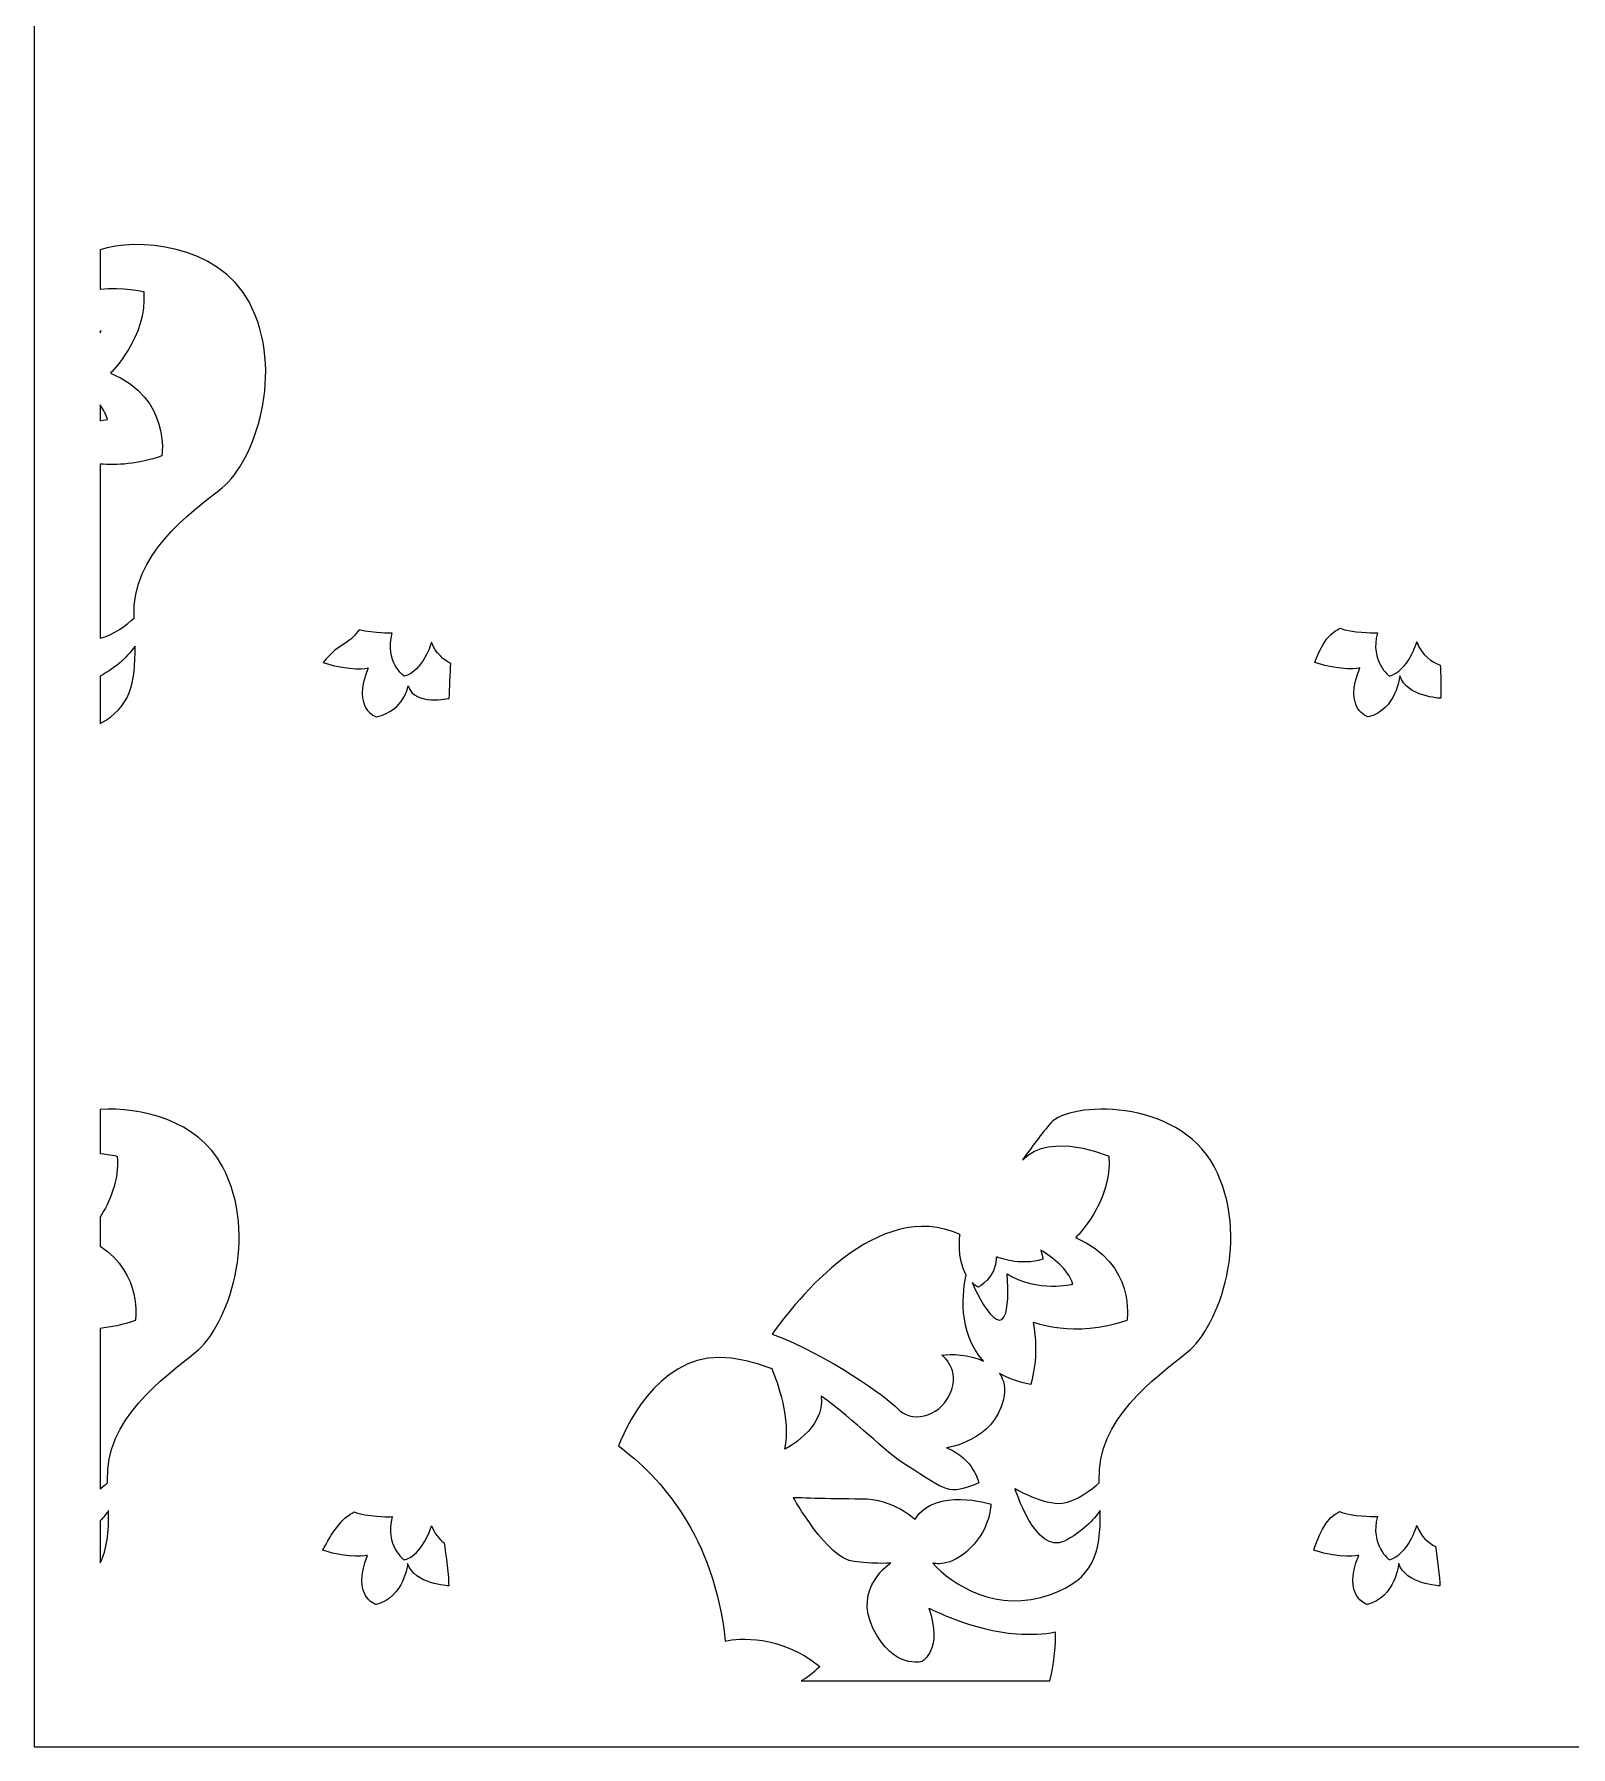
# Model space of a CAD drawing. Header units: centimetres. Extents: x 17.84 to 26.35, y -9 to -0.15.
# Drawn here: x 17.84 to 21.812, y -9 to -4.574 of the extents above; entities that cross this region are included whole.
import ezdxf

# ---------------------------------------------------------------- set-up
doc = ezdxf.new("R2010")
doc.units = ezdxf.units.CM
doc.header["$MEASUREMENT"] = 0
doc.layers.add('layer 1', color=7, linetype='Continuous')

msp = doc.modelspace()

# ---------------------------------------------------------------- linework, layer by layer
at = {"layer": 'layer 1', "color": 250}
for points, knots in [([(17.84025, -0.14861), (17.84025, -0.14861), (26.3514, -0.14861), (26.3514, -0.14861), (26.3514, -0.14861), (26.3514, -0.14861), (26.3514, -9.00021), (26.3514, -9.00021), (26.3514, -9.00021), (26.3514, -9.00021), (17.84025, -9.00021), (17.84025, -9.00021), (17.84025, -9.00021), (17.84025, -9.00021), (17.84025, -0.14861), (17.84025, -0.14861)], [0, 0, 0, 0, 0.2, 0.2, 0.2, 0.2, 0.4, 0.4, 0.4, 0.4, 0.6, 0.6, 0.6, 0.6, 1, 1, 1, 1]), ([(18.01047, -5.68538), (18.05278, -5.68864), (18.10831, -5.68575), (18.1701, -5.66431), (18.1701, -5.66431), (18.1701, -5.66431), (18.19458, -5.51588), (18.0375, -5.44991), (18.0375, -5.44991), (18.0375, -5.44991), (18.13338, -5.35715), (18.12318, -5.23964), (18.12318, -5.23964), (18.12318, -5.23964), (18.0695, -5.2263), (18.01047, -5.23346), (18.01047, -5.23346), (18.01047, -5.23346), (18.01047, -5.13174), (18.01047, -5.13174), (18.01047, -5.13174), (18.10232, -5.1), (18.31472, -5.11493), (18.39552, -5.26627), (18.39552, -5.26627), (18.49106, -5.44525), (18.40986, -5.67916), (18.32588, -5.74635), (18.32588, -5.74635), (18.2419, -5.81353), (18.09143, -5.91962), (18.09843, -6.07874), (18.09843, -6.07874), (18.0985, -6.08027), (18.09856, -6.08177), (18.09863, -6.08329), (18.09863, -6.08329), (18.08112, -6.09868), (18.04414, -6.12815), (18.01047, -6.13519), (18.01047, -6.13519), (18.01047, -6.13519), (18.01047, -5.68538), (18.01047, -5.68538)], [0, 0, 0, 0, 0.0833333, 0.0833333, 0.0833333, 0.0833333, 0.1666667, 0.1666667, 0.1666667, 0.1666667, 0.25, 0.25, 0.25, 0.25, 0.3333333, 0.3333333, 0.3333333, 0.3333333, 0.4166667, 0.4166667, 0.4166667, 0.4166667, 0.5, 0.5, 0.5, 0.5, 0.5833333, 0.5833333, 0.5833333, 0.5833333, 0.6666667, 0.6666667, 0.6666667, 0.6666667, 0.75, 0.75, 0.75, 0.75, 0.8333333, 0.8333333, 0.8333333, 0.8333333, 1, 1, 1, 1]), ([(18.01047, -5.34164), (18.0115, -5.34161), (18.0125, -5.34157), (18.01347, -5.34151), (18.01347, -5.34151), (18.01347, -5.34151), (18.01241, -5.34302), (18.01047, -5.34567), (18.01047, -5.34567), (18.01047, -5.34567), (18.01047, -5.34164), (18.01047, -5.34164)], [0, 0, 0, 0, 0.25, 0.25, 0.25, 0.25, 0.5, 0.5, 0.5, 0.5, 1, 1, 1, 1]), ([(18.01047, -5.53183), (18.01909, -5.54427), (18.026, -5.55716), (18.0298, -5.56996), (18.0298, -5.56996), (18.0298, -5.56996), (18.02259, -5.57178), (18.01047, -5.57328), (18.01047, -5.57328), (18.01047, -5.57328), (18.01047, -5.53183), (18.01047, -5.53183)], [0, 0, 0, 0, 0.25, 0.25, 0.25, 0.25, 0.5, 0.5, 0.5, 0.5, 1, 1, 1, 1]), ([(18.9169, -6.20056), (18.91605, -6.22108), (18.91398, -6.27023), (18.91292, -6.29065), (18.91292, -6.29065), (18.91292, -6.29065), (18.82444, -6.31223), (18.80674, -6.25858), (18.80674, -6.25858), (18.80674, -6.25858), (18.79857, -6.32092), (18.72507, -6.3388), (18.72507, -6.3388), (18.72507, -6.3388), (18.65973, -6.31954), (18.70329, -6.21225), (18.70329, -6.21225), (18.70329, -6.21225), (18.65837, -6.22188), (18.58759, -6.19849), (18.58759, -6.19849), (18.58759, -6.19849), (18.60528, -6.17098), (18.64067, -6.15035), (18.64067, -6.15035), (18.65802, -6.14023), (18.67139, -6.1258), (18.68052, -6.11371), (18.68052, -6.11371), (18.68492, -6.11492), (18.68971, -6.11597), (18.69493, -6.1168), (18.69493, -6.1168), (18.7392, -6.12386), (18.76574, -6.12177), (18.76574, -6.12177), (18.76574, -6.12177), (18.74577, -6.19697), (18.79659, -6.23365), (18.79659, -6.23365), (18.79659, -6.23365), (18.8456, -6.22081), (18.86737, -6.14562), (18.86737, -6.14562), (18.86737, -6.14562), (18.87846, -6.17443), (18.89819, -6.19101), (18.9169, -6.20056)], [0, 0, 0, 0, 0.0769231, 0.0769231, 0.0769231, 0.0769231, 0.1538462, 0.1538462, 0.1538462, 0.1538462, 0.2307692, 0.2307692, 0.2307692, 0.2307692, 0.3076923, 0.3076923, 0.3076923, 0.3076923, 0.3846154, 0.3846154, 0.3846154, 0.3846154, 0.4615385, 0.4615385, 0.4615385, 0.4615385, 0.5384615, 0.5384615, 0.5384615, 0.5384615, 0.6153846, 0.6153846, 0.6153846, 0.6153846, 0.6923077, 0.6923077, 0.6923077, 0.6923077, 0.7692308, 0.7692308, 0.7692308, 0.7692308, 0.8461538, 0.8461538, 0.8461538, 0.8461538, 1, 1, 1, 1]), ([(21.4753, -6.2051), (21.4537, -6.19683), (21.42771, -6.17987), (21.41432, -6.14507), (21.41432, -6.14507), (21.41432, -6.14507), (21.39254, -6.22027), (21.34353, -6.23311), (21.34353, -6.23311), (21.34353, -6.23311), (21.29272, -6.19643), (21.31268, -6.12123), (21.31268, -6.12123), (21.31268, -6.12123), (21.28615, -6.12332), (21.24187, -6.11626), (21.24187, -6.11626), (21.23163, -6.11462), (21.22301, -6.11214), (21.2158, -6.1093), (21.2158, -6.1093), (21.21243, -6.11134), (21.20863, -6.11359), (21.20436, -6.11608), (21.20436, -6.11608), (21.16897, -6.13671), (21.15127, -6.19849), (21.15127, -6.19849), (21.15127, -6.19849), (21.22205, -6.22188), (21.26697, -6.21225), (21.26697, -6.21225), (21.26697, -6.21225), (21.22342, -6.31954), (21.28875, -6.3388), (21.28875, -6.3388), (21.28875, -6.3388), (21.36226, -6.32092), (21.37043, -6.23288), (21.37043, -6.23288), (21.37043, -6.23288), (21.38812, -6.28653), (21.4766, -6.29065), (21.4766, -6.29065), (21.4766, -6.29065), (21.47768, -6.26995), (21.47603, -6.2235), (21.4753, -6.2051)], [0, 0, 0, 0, 0.0769231, 0.0769231, 0.0769231, 0.0769231, 0.1538462, 0.1538462, 0.1538462, 0.1538462, 0.2307692, 0.2307692, 0.2307692, 0.2307692, 0.3076923, 0.3076923, 0.3076923, 0.3076923, 0.3846154, 0.3846154, 0.3846154, 0.3846154, 0.4615385, 0.4615385, 0.4615385, 0.4615385, 0.5384615, 0.5384615, 0.5384615, 0.5384615, 0.6153846, 0.6153846, 0.6153846, 0.6153846, 0.6923077, 0.6923077, 0.6923077, 0.6923077, 0.7692308, 0.7692308, 0.7692308, 0.7692308, 0.8461538, 0.8461538, 0.8461538, 0.8461538, 1, 1, 1, 1]), ([(18.01047, -6.35567), (18.01047, -6.35567), (18.01047, -6.23299), (18.01047, -6.23299), (18.01047, -6.23299), (18.05505, -6.21069), (18.08466, -6.17783), (18.10104, -6.15551), (18.10104, -6.15551), (18.1022, -6.2525), (18.08911, -6.31435), (18.01047, -6.35567)], [0, 0, 0, 0, 0.25, 0.25, 0.25, 0.25, 0.5, 0.5, 0.5, 0.5, 1, 1, 1, 1]), ([(18.01047, -8.33374), (18.01047, -8.33374), (18.01047, -7.91899), (18.01047, -7.91899), (18.01047, -7.91899), (18.0384, -7.91616), (18.06906, -7.91002), (18.10143, -7.89879), (18.10143, -7.89879), (18.10143, -7.89879), (18.12124, -7.77844), (18.01047, -7.70632), (18.01047, -7.70632), (18.01047, -7.70632), (18.01047, -7.63144), (18.01047, -7.63144), (18.01047, -7.63144), (18.03489, -7.59314), (18.05999, -7.5372), (18.05451, -7.47412), (18.05451, -7.47412), (18.05451, -7.47412), (18.03677, -7.46971), (18.01047, -7.46732), (18.01047, -7.46732), (18.01047, -7.46732), (18.01047, -7.35341), (18.01047, -7.35341), (18.01047, -7.35341), (18.11441, -7.34615), (18.26244, -7.38012), (18.32685, -7.50075), (18.32685, -7.50075), (18.42239, -7.67973), (18.34119, -7.91364), (18.25721, -7.98083), (18.25721, -7.98083), (18.17323, -8.04801), (18.02276, -8.1541), (18.02976, -8.31322), (18.02976, -8.31322), (18.02983, -8.31475), (18.02989, -8.31625), (18.02996, -8.31777), (18.02996, -8.31777), (18.0249, -8.32221), (18.01822, -8.32783), (18.01047, -8.33374)], [0, 0, 0, 0, 0.0769231, 0.0769231, 0.0769231, 0.0769231, 0.1538462, 0.1538462, 0.1538462, 0.1538462, 0.2307692, 0.2307692, 0.2307692, 0.2307692, 0.3076923, 0.3076923, 0.3076923, 0.3076923, 0.3846154, 0.3846154, 0.3846154, 0.3846154, 0.4615385, 0.4615385, 0.4615385, 0.4615385, 0.5384615, 0.5384615, 0.5384615, 0.5384615, 0.6153846, 0.6153846, 0.6153846, 0.6153846, 0.6923077, 0.6923077, 0.6923077, 0.6923077, 0.7692308, 0.7692308, 0.7692308, 0.7692308, 0.8461538, 0.8461538, 0.8461538, 0.8461538, 1, 1, 1, 1]), ([(20.46587, -8.82998), (20.46587, -8.82998), (19.82332, -8.82998), (19.82332, -8.82998), (19.82332, -8.82998), (19.85319, -8.81266), (19.87104, -8.79246), (19.87104, -8.79246), (19.87104, -8.79246), (19.76693, -8.70948), (19.66282, -8.71988), (19.62667, -8.72693), (19.62667, -8.72693), (19.59818, -8.45642), (19.45978, -8.30352), (19.35066, -8.22246), (19.35066, -8.22246), (19.37851, -8.1532), (19.46876, -7.97213), (19.64365, -7.99623), (19.64365, -7.99623), (19.6806, -8.00132), (19.71514, -8.01093), (19.74753, -8.02367), (19.74753, -8.02367), (19.76245, -8.05898), (19.79762, -8.15394), (19.78089, -8.23094), (19.78089, -8.23094), (19.78089, -8.23094), (19.8851, -8.17927), (19.87496, -8.09418), (19.87496, -8.09418), (19.96565, -8.1584), (20.03588, -8.23598), (20.09573, -8.27342), (20.09573, -8.27342), (20.19864, -8.3378), (20.20354, -8.35265), (20.28195, -8.31799), (20.28195, -8.31799), (20.28195, -8.31799), (20.26999, -8.25583), (20.19871, -8.22759), (20.19871, -8.22759), (20.19871, -8.22759), (20.32124, -8.2108), (20.34573, -8.10295), (20.34573, -8.10295), (20.35225, -8.07425), (20.34724, -8.05218), (20.33553, -8.03539), (20.33553, -8.03539), (20.35729, -8.04794), (20.38385, -8.05779), (20.41623, -8.06371), (20.41623, -8.06371), (20.41623, -8.06371), (20.44071, -7.9895), (20.42235, -7.90291), (20.42235, -7.90291), (20.42235, -7.90291), (20.52843, -7.9462), (20.66511, -7.89879), (20.66511, -7.89879), (20.66511, -7.89879), (20.6896, -7.75036), (20.53251, -7.68439), (20.53251, -7.68439), (20.53251, -7.68439), (20.62839, -7.59163), (20.61819, -7.47412), (20.61819, -7.47412), (20.61819, -7.47412), (20.47021, -7.40789), (20.39545, -7.48321), (20.39545, -7.48321), (20.41757, -7.45234), (20.44547, -7.41475), (20.46873, -7.38772), (20.46873, -7.38772), (20.51534, -7.33355), (20.79499, -7.32178), (20.89053, -7.50075), (20.89053, -7.50075), (20.98608, -7.67973), (20.90488, -7.91364), (20.8209, -7.98083), (20.8209, -7.98083), (20.73691, -8.04801), (20.58645, -8.1541), (20.59345, -8.31322), (20.59345, -8.31322), (20.59352, -8.31475), (20.59358, -8.31625), (20.59364, -8.31777), (20.59364, -8.31777), (20.57488, -8.33426), (20.53372, -8.36696), (20.49826, -8.37083), (20.49826, -8.37083), (20.45058, -8.37604), (20.37584, -8.33307), (20.37584, -8.33307), (20.37584, -8.33307), (20.37584, -8.33307), (20.42867, -8.50496), (20.50341, -8.4685), (20.50341, -8.4685), (20.54915, -8.44618), (20.57943, -8.41265), (20.59605, -8.38999), (20.59605, -8.38999), (20.59738, -8.50089), (20.58011, -8.56586), (20.46747, -8.60672), (20.46747, -8.60672), (20.331, -8.65622), (20.21203, -8.58196), (20.16304, -8.52539), (20.16304, -8.52539), (20.16304, -8.52539), (20.20853, -8.53953), (20.26102, -8.48649), (20.26102, -8.48649), (20.31351, -8.43345), (20.31351, -8.37333), (20.31351, -8.37333), (20.31351, -8.37333), (20.31351, -8.37333), (20.17004, -8.32737), (20.11755, -8.41223), (20.11755, -8.41223), (20.11755, -8.41223), (20.06156, -8.35919), (19.97758, -8.35919), (19.97758, -8.35919), (19.8936, -8.35919), (19.80262, -8.35565), (19.80262, -8.35565), (19.80262, -8.35565), (19.80262, -8.35565), (19.8901, -8.51478), (19.96009, -8.52185), (19.96009, -8.52185), (20.03007, -8.52892), (20.05457, -8.52539), (20.05457, -8.52539), (20.05457, -8.52539), (20.05457, -8.52539), (19.95659, -8.58904), (20.00908, -8.69512), (20.00908, -8.69512), (20.06156, -8.8012), (20.13505, -8.77999), (20.13505, -8.77999), (20.13505, -8.77999), (20.13505, -8.77999), (20.19104, -8.74816), (20.15254, -8.64208), (20.15254, -8.64208), (20.15254, -8.64208), (20.26802, -8.70219), (20.37999, -8.70926), (20.37999, -8.70926), (20.41615, -8.71155), (20.44975, -8.71049), (20.48032, -8.70447), (20.48032, -8.70447), (20.48062, -8.73172), (20.47895, -8.78159), (20.46587, -8.82998)], [0, 0, 0, 0, 0.0227273, 0.0227273, 0.0227273, 0.0227273, 0.0454545, 0.0454545, 0.0454545, 0.0454545, 0.0681818, 0.0681818, 0.0681818, 0.0681818, 0.0909091, 0.0909091, 0.0909091, 0.0909091, 0.1136364, 0.1136364, 0.1136364, 0.1136364, 0.1363636, 0.1363636, 0.1363636, 0.1363636, 0.1590909, 0.1590909, 0.1590909, 0.1590909, 0.1818182, 0.1818182, 0.1818182, 0.1818182, 0.2045455, 0.2045455, 0.2045455, 0.2045455, 0.2272727, 0.2272727, 0.2272727, 0.2272727, 0.25, 0.25, 0.25, 0.25, 0.2727273, 0.2727273, 0.2727273, 0.2727273, 0.2954545, 0.2954545, 0.2954545, 0.2954545, 0.3181818, 0.3181818, 0.3181818, 0.3181818, 0.3409091, 0.3409091, 0.3409091, 0.3409091, 0.3636364, 0.3636364, 0.3636364, 0.3636364, 0.3863636, 0.3863636, 0.3863636, 0.3863636, 0.4090909, 0.4090909, 0.4090909, 0.4090909, 0.4318182, 0.4318182, 0.4318182, 0.4318182, 0.4545455, 0.4545455, 0.4545455, 0.4545455, 0.4772727, 0.4772727, 0.4772727, 0.4772727, 0.5, 0.5, 0.5, 0.5, 0.5227273, 0.5227273, 0.5227273, 0.5227273, 0.5454545, 0.5454545, 0.5454545, 0.5454545, 0.5681818, 0.5681818, 0.5681818, 0.5681818, 0.5909091, 0.5909091, 0.5909091, 0.5909091, 0.6136364, 0.6136364, 0.6136364, 0.6136364, 0.6363636, 0.6363636, 0.6363636, 0.6363636, 0.6590909, 0.6590909, 0.6590909, 0.6590909, 0.6818182, 0.6818182, 0.6818182, 0.6818182, 0.7045455, 0.7045455, 0.7045455, 0.7045455, 0.7272727, 0.7272727, 0.7272727, 0.7272727, 0.75, 0.75, 0.75, 0.75, 0.7727273, 0.7727273, 0.7727273, 0.7727273, 0.7954545, 0.7954545, 0.7954545, 0.7954545, 0.8181818, 0.8181818, 0.8181818, 0.8181818, 0.8409091, 0.8409091, 0.8409091, 0.8409091, 0.8636364, 0.8636364, 0.8636364, 0.8636364, 0.8863636, 0.8863636, 0.8863636, 0.8863636, 0.9090909, 0.9090909, 0.9090909, 0.9090909, 0.9318182, 0.9318182, 0.9318182, 0.9318182, 0.9545455, 0.9545455, 0.9545455, 0.9545455, 1, 1, 1, 1]), ([(20.24948, -7.78104), (20.24155, -7.81804), (20.22499, -7.93016), (20.29456, -8.00337), (20.29456, -8.00337), (20.25701, -7.98634), (20.20971, -7.98442), (20.18652, -7.98802), (20.18652, -7.98802), (20.18652, -7.98802), (20.23726, -8.02515), (20.20751, -8.0888), (20.20751, -8.0888), (20.17777, -8.15245), (20.10487, -8.16304), (20.07163, -8.12592), (20.07163, -8.12592), (20.04693, -8.09834), (19.89332, -7.98776), (19.74813, -7.93368), (19.74813, -7.93368), (19.80762, -7.84959), (20.02066, -7.5786), (20.23369, -7.6766), (20.23369, -7.6766), (20.23369, -7.6766), (20.22374, -7.73693), (20.24948, -7.78104)], [0, 0, 0, 0, 0.125, 0.125, 0.125, 0.125, 0.25, 0.25, 0.25, 0.25, 0.375, 0.375, 0.375, 0.375, 0.5, 0.5, 0.5, 0.5, 0.625, 0.625, 0.625, 0.625, 0.75, 0.75, 0.75, 0.75, 1, 1, 1, 1]), ([(20.4428, -7.71718), (20.47255, -7.73497), (20.51326, -7.76551), (20.52481, -7.80444), (20.52481, -7.80444), (20.52481, -7.80444), (20.43438, -7.82728), (20.35526, -7.77778), (20.35526, -7.77778), (20.36952, -7.98557), (20.2975, -7.87578), (20.26465, -7.80054), (20.26465, -7.80054), (20.26931, -7.80505), (20.2746, -7.80914), (20.28061, -7.81266), (20.28061, -7.81266), (20.28061, -7.81266), (20.32753, -7.78999), (20.32753, -7.73433), (20.32753, -7.73433), (20.32753, -7.73433), (20.38873, -7.75906), (20.44789, -7.74051), (20.44789, -7.74051), (20.44789, -7.74051), (20.44736, -7.73052), (20.4428, -7.71718)], [0, 0, 0, 0, 0.125, 0.125, 0.125, 0.125, 0.25, 0.25, 0.25, 0.25, 0.375, 0.375, 0.375, 0.375, 0.5, 0.5, 0.5, 0.5, 0.625, 0.625, 0.625, 0.625, 0.75, 0.75, 0.75, 0.75, 1, 1, 1, 1]), ([(18.01047, -8.52525), (18.01047, -8.52525), (18.01047, -8.41614), (18.01047, -8.41614), (18.01047, -8.41614), (18.01941, -8.40674), (18.02669, -8.39773), (18.03237, -8.38999), (18.03237, -8.38999), (18.03304, -8.44578), (18.02899, -8.48994), (18.01047, -8.52525)], [0, 0, 0, 0, 0.25, 0.25, 0.25, 0.25, 0.5, 0.5, 0.5, 0.5, 1, 1, 1, 1]), ([(18.90001, -8.47359), (18.8871, -8.46362), (18.87513, -8.44946), (18.86737, -8.42932), (18.86737, -8.42932), (18.86737, -8.42932), (18.8456, -8.50451), (18.79659, -8.51735), (18.79659, -8.51735), (18.79659, -8.51735), (18.74577, -8.48067), (18.76574, -8.40547), (18.76574, -8.40547), (18.76574, -8.40547), (18.7392, -8.40756), (18.69493, -8.4005), (18.69493, -8.4005), (18.68415, -8.39878), (18.67516, -8.39612), (18.66774, -8.39309), (18.66774, -8.39309), (18.66449, -8.39505), (18.66087, -8.39719), (18.65681, -8.39956), (18.65681, -8.39956), (18.62142, -8.42019), (18.58633, -8.4922), (18.58633, -8.4922), (18.58633, -8.4922), (18.65711, -8.51558), (18.70203, -8.50595), (18.70203, -8.50595), (18.70203, -8.50595), (18.65847, -8.61325), (18.72381, -8.63251), (18.72381, -8.63251), (18.72381, -8.63251), (18.79732, -8.61462), (18.80548, -8.52659), (18.80548, -8.52659), (18.80548, -8.52659), (18.82318, -8.58023), (18.91166, -8.58436), (18.91166, -8.58436), (18.91166, -8.58436), (18.91271, -8.56417), (18.90402, -8.50121), (18.90001, -8.47359)], [0, 0, 0, 0, 0.0769231, 0.0769231, 0.0769231, 0.0769231, 0.1538462, 0.1538462, 0.1538462, 0.1538462, 0.2307692, 0.2307692, 0.2307692, 0.2307692, 0.3076923, 0.3076923, 0.3076923, 0.3076923, 0.3846154, 0.3846154, 0.3846154, 0.3846154, 0.4615385, 0.4615385, 0.4615385, 0.4615385, 0.5384615, 0.5384615, 0.5384615, 0.5384615, 0.6153846, 0.6153846, 0.6153846, 0.6153846, 0.6923077, 0.6923077, 0.6923077, 0.6923077, 0.7692308, 0.7692308, 0.7692308, 0.7692308, 0.8461538, 0.8461538, 0.8461538, 0.8461538, 1, 1, 1, 1]), ([(21.46248, -8.483), (21.44418, -8.47335), (21.42514, -8.45688), (21.41432, -8.42877), (21.41432, -8.42877), (21.41432, -8.42877), (21.39254, -8.50397), (21.34353, -8.51681), (21.34353, -8.51681), (21.34353, -8.51681), (21.29272, -8.48013), (21.31268, -8.40493), (21.31268, -8.40493), (21.31268, -8.40493), (21.28615, -8.40702), (21.24187, -8.39996), (21.24187, -8.39996), (21.23109, -8.39824), (21.22211, -8.39558), (21.21468, -8.39255), (21.21468, -8.39255), (21.21144, -8.3945), (21.20781, -8.39665), (21.20375, -8.39901), (21.20375, -8.39901), (21.16836, -8.41965), (21.14849, -8.4922), (21.14849, -8.4922), (21.14849, -8.4922), (21.21927, -8.51558), (21.26419, -8.50595), (21.26419, -8.50595), (21.26419, -8.50595), (21.22063, -8.61325), (21.28597, -8.63251), (21.28597, -8.63251), (21.28597, -8.63251), (21.35948, -8.61462), (21.36764, -8.52659), (21.36764, -8.52659), (21.36764, -8.52659), (21.38534, -8.58023), (21.47382, -8.58436), (21.47382, -8.58436), (21.47382, -8.58436), (21.47484, -8.56469), (21.46661, -8.50922), (21.46248, -8.483)], [0, 0, 0, 0, 0.0769231, 0.0769231, 0.0769231, 0.0769231, 0.1538462, 0.1538462, 0.1538462, 0.1538462, 0.2307692, 0.2307692, 0.2307692, 0.2307692, 0.3076923, 0.3076923, 0.3076923, 0.3076923, 0.3846154, 0.3846154, 0.3846154, 0.3846154, 0.4615385, 0.4615385, 0.4615385, 0.4615385, 0.5384615, 0.5384615, 0.5384615, 0.5384615, 0.6153846, 0.6153846, 0.6153846, 0.6153846, 0.6923077, 0.6923077, 0.6923077, 0.6923077, 0.7692308, 0.7692308, 0.7692308, 0.7692308, 0.8461538, 0.8461538, 0.8461538, 0.8461538, 1, 1, 1, 1])]:
    msp.add_open_spline(points, degree=3, knots=knots, dxfattribs=at)

doc.saveas('drawing.dxf')
